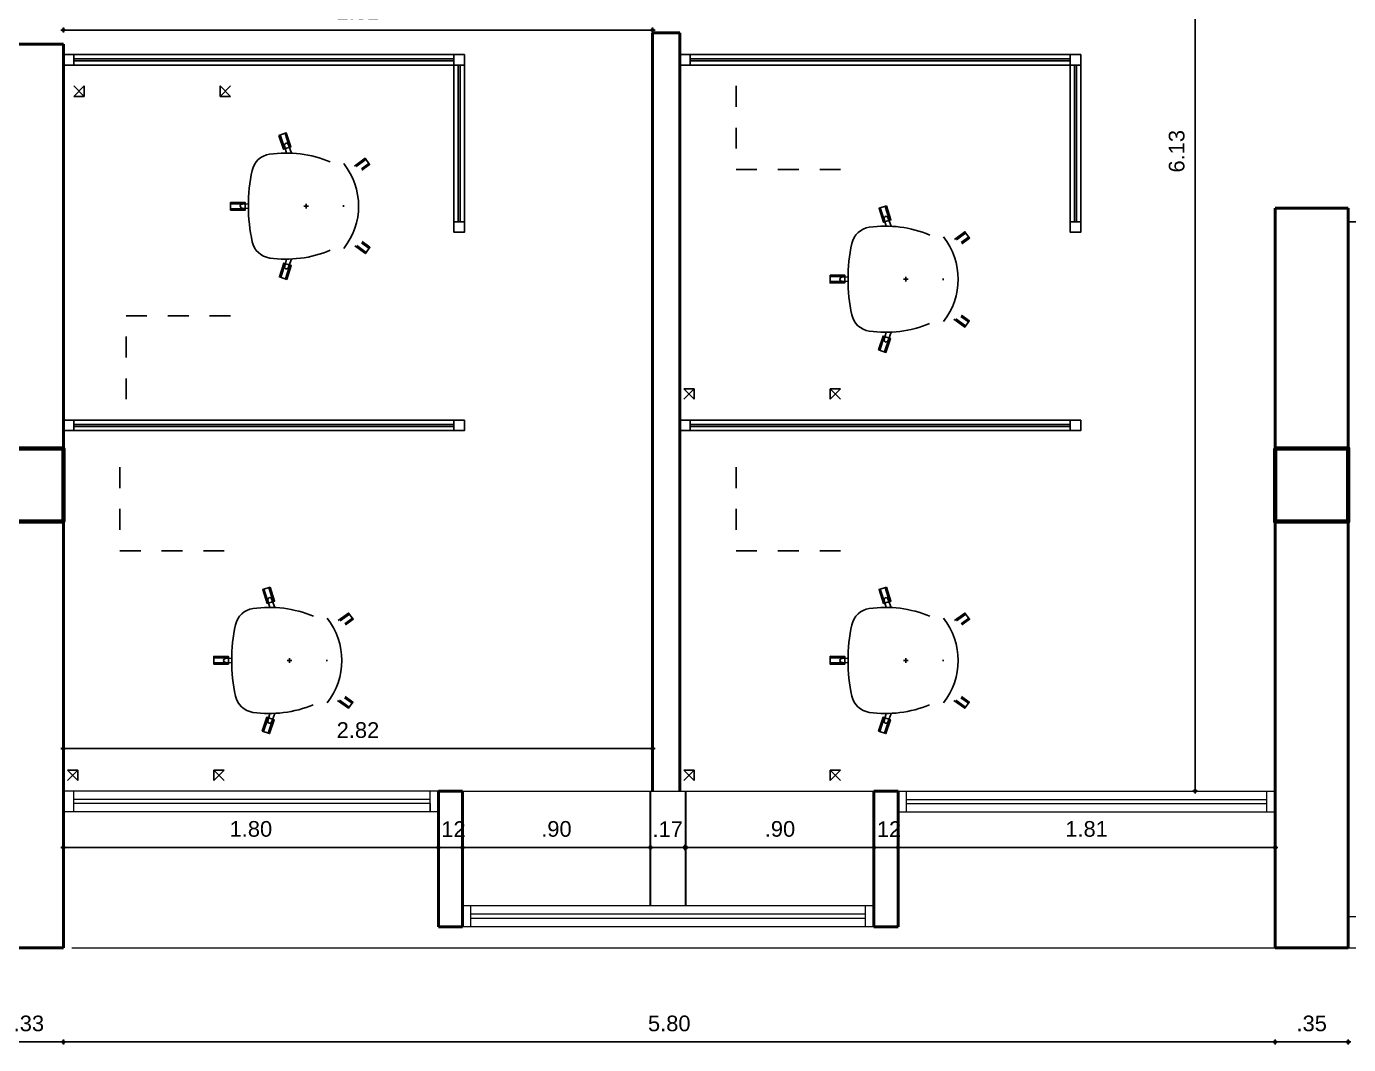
# Model space of a CAD drawing. Header units: millimetres. Extents: x -38 to 179, y -2 to 69.
# Drawn here: x 125.32 to 131.64, y -1.57 to 3.31 of the extents above; entities that cross this region are included whole.
import ezdxf

# ---------------------------------------------------------------- set-up
doc = ezdxf.new("R2010")
doc.units = ezdxf.units.MM
doc.linetypes.add('HIDDEN2', pattern=[0.1875, 0.125, -0.0625])
doc.layers.get('0').update_dxf_attribs({"color": 255})
for name, color, linetype in [('-CANALETA AEREA', 255, 'Continuous'), ('0.05', 6, 'Continuous'), ('A_MOBILIARIO', 6, 'Continuous'), ('X_COTAS50', 6, 'Continuous')]:
    doc.layers.add(name, color=color, linetype=linetype)
for name, color, linetype, lineweight in [('02 AZUL', 5, 'Continuous', 5), ('05 MAGENTA', 6, 'Continuous', 30), ('06 ROJO', 1, 'Continuous', 50), ('12 COLUMNAS', 4, 'Continuous', 70), ('14 ANTEPECHO', 3, 'Continuous', 15), ('15 DIVISIONES LIVS', 3, 'Continuous', 15)]:
    doc.layers.add(name, color=color, linetype=linetype, lineweight=lineweight)
doc.styles.add('UNAL PLANEACION', font='arial.ttf')
doc.dimstyles.new('COTAS 50', dxfattribs={"dimscale": 50, "dimtxt": 0.0015, "dimasz": 0.00025, "dimexe": 0, "dimexo": 0.00025, "dimgap": 0.001, "dimtad": 1, "dimzin": 4, "dimdsep": 46, "dimtxsty": 'UNAL PLANEACION', "dimblk": 'DIMBLK', "dimcen": 1, "dimse1": 1, "dimse2": 1, "dimclrd": 8, "dimclre": 8, "dimclrt": 256, "dimadec": 0, "dimazin": 1, "dimtfac": 1, "dimtix": 1, "dimtmove": 2, "dimatfit": 0, "dimldrblk": 'INDICE', "dimfxl": 1, "dimtolj": 1, "dimtzin": 0, "dimarcsym": 0})

# ---------------------------------------------------------------- blocks, each defined once
blk = doc.blocks.new('DIMBLK')
for q in [(-1, 0), (0, 1), (1, 0), (0, -1)]:
    blk.add_line((0, 0), q)
blk.add_circle((0, 0), 0.5)
blk = doc.blocks.new('*D485')
at = {"layer": 'Defpoints', "color": 0, "transparency": 16777216}
for p in [(128.3124, -0.1495), (125.4924, -0.3525), (128.3124, -0.3525)]:
    blk.add_point(p, dxfattribs=at)
at = {"layer": 'X_COTAS50', "color": 8, "lineweight": -2, "transparency": 16777216}
blk.add_line((125.5049, -0.1495), (128.2999, -0.1495), dxfattribs=at)
at = {"layer": 'X_COTAS50', "color": 8, "lineweight": -2, "transparency": 16777216, "xscale": 0.0125, "yscale": 0.0125, "zscale": 0.0125, "rotation": 180}
blk.add_blockref('DIMBLK', (125.4924, -0.1495), dxfattribs=at)
at = {"layer": 'X_COTAS50', "color": 8, "lineweight": -2, "transparency": 16777216, "xscale": 0.0125, "yscale": 0.0125, "zscale": 0.0125}
blk.add_blockref('DIMBLK', (128.3124, -0.1495), dxfattribs=at)
at = {"layer": 'X_COTAS50', "transparency": 16777216, "insert": (126.9024, -0.0612), "char_height": 0.075, "attachment_point": 5, "style": 'UNAL PLANEACION'}
blk.add_mtext('\\A1;2.82', dxfattribs=at)
blk = doc.blocks.new('INDICE')
blk.add_line((-0.17, 0), (-1.17, 0))
blk.add_lwpolyline([(-0.52, 0.87), (-0.38, 0.93), (0, 0), (-0.38, -0.93), (-0.52, -0.87), (-0.17, 0)], close=True)
blk = doc.blocks.new('*D486')
at = {"layer": 'Defpoints', "color": 0, "transparency": 16777216}
for p in [(130.9097, 5.7725), (131.3124, 5.7725), (131.2924, -0.3525)]:
    blk.add_point(p, dxfattribs=at)
at = {"layer": 'X_COTAS50', "color": 8, "lineweight": -2, "transparency": 16777216}
blk.add_line((130.9097, -0.34), (130.9097, 5.76), dxfattribs=at)
at = {"layer": 'X_COTAS50', "color": 8, "lineweight": -2, "transparency": 16777216, "xscale": 0.0125, "yscale": 0.0125, "zscale": 0.0125}
for p, rotation in [((130.9097, 5.7725), 90), ((130.9097, -0.3525), 270)]:
    blk.add_blockref('DIMBLK', p, dxfattribs=dict(at, rotation=rotation))
at = {"layer": 'X_COTAS50', "transparency": 16777216, "insert": (130.8214, 2.71), "char_height": 0.075, "attachment_point": 5, "rotation": 90, "style": 'UNAL PLANEACION'}
blk.add_mtext('\\A1;6.13', dxfattribs=at)
blk = doc.blocks.new('*D494')
at = {"layer": 'Defpoints', "color": 0, "transparency": 16777216}
for p in [(125.1624, -1.1025), (125.4924, -1.1025), (125.4924, -1.5537)]:
    blk.add_point(p, dxfattribs=at)
at = {"layer": 'X_COTAS50', "color": 8, "lineweight": -2, "transparency": 16777216}
blk.add_line((125.1749, -1.5537), (125.4799, -1.5537), dxfattribs=at)
at = {"layer": 'X_COTAS50', "color": 8, "lineweight": -2, "transparency": 16777216, "xscale": 0.0125, "yscale": 0.0125, "zscale": 0.0125, "rotation": 180}
blk.add_blockref('DIMBLK', (125.1624, -1.5537), dxfattribs=at)
at = {"layer": 'X_COTAS50', "color": 8, "lineweight": -2, "transparency": 16777216, "xscale": 0.0125, "yscale": 0.0125, "zscale": 0.0125}
blk.add_blockref('DIMBLK', (125.4924, -1.5537), dxfattribs=at)
at = {"layer": 'X_COTAS50', "transparency": 16777216, "insert": (125.3274, -1.4654), "char_height": 0.075, "attachment_point": 5, "style": 'UNAL PLANEACION'}
blk.add_mtext('\\A1;.33', dxfattribs=at)
blk = doc.blocks.new('*D495')
at = {"layer": 'Defpoints', "color": 0, "transparency": 16777216}
for p in [(125.4924, -0.4525), (131.2924, -1.1025), (131.2924, -1.5537)]:
    blk.add_point(p, dxfattribs=at)
at = {"layer": 'X_COTAS50', "color": 8, "lineweight": -2, "transparency": 16777216}
blk.add_line((125.5049, -1.5537), (131.2799, -1.5537), dxfattribs=at)
at = {"layer": 'X_COTAS50', "color": 8, "lineweight": -2, "transparency": 16777216, "xscale": 0.0125, "yscale": 0.0125, "zscale": 0.0125, "rotation": 180}
blk.add_blockref('DIMBLK', (125.4924, -1.5537), dxfattribs=at)
at = {"layer": 'X_COTAS50', "color": 8, "lineweight": -2, "transparency": 16777216, "xscale": 0.0125, "yscale": 0.0125, "zscale": 0.0125}
blk.add_blockref('DIMBLK', (131.2924, -1.5537), dxfattribs=at)
at = {"layer": 'X_COTAS50', "transparency": 16777216, "insert": (128.3924, -1.4654), "char_height": 0.075, "attachment_point": 5, "style": 'UNAL PLANEACION'}
blk.add_mtext('\\A1;5.80', dxfattribs=at)
blk = doc.blocks.new('*D498')
at = {"layer": 'Defpoints', "color": 0, "transparency": 16777216}
for p in [(127.2874, -0.6225), (125.4924, -1.0412), (127.2874, -1.0412)]:
    blk.add_point(p, dxfattribs=at)
at = {"layer": 'X_COTAS50', "color": 8, "lineweight": -2, "transparency": 16777216}
blk.add_line((125.5049, -0.6225), (127.2749, -0.6225), dxfattribs=at)
at = {"layer": 'X_COTAS50', "color": 8, "lineweight": -2, "transparency": 16777216, "xscale": 0.0125, "yscale": 0.0125, "zscale": 0.0125, "rotation": 180}
blk.add_blockref('DIMBLK', (125.4924, -0.6225), dxfattribs=at)
at = {"layer": 'X_COTAS50', "color": 8, "lineweight": -2, "transparency": 16777216, "xscale": 0.0125, "yscale": 0.0125, "zscale": 0.0125}
blk.add_blockref('DIMBLK', (127.2874, -0.6225), dxfattribs=at)
at = {"layer": 'X_COTAS50', "transparency": 16777216, "insert": (126.3899, -0.5343), "char_height": 0.075, "attachment_point": 5, "style": 'UNAL PLANEACION'}
blk.add_mtext('\\A1;1.80', dxfattribs=at)
blk = doc.blocks.new('*D499')
at = {"layer": 'Defpoints', "color": 0, "transparency": 16777216}
for p in [(127.4024, -0.6225), (127.2874, -1.0412), (127.4024, -1.067)]:
    blk.add_point(p, dxfattribs=at)
at = {"layer": 'X_COTAS50', "color": 8, "lineweight": -2, "transparency": 16777216}
for p, q in [((127.2749, -0.6225), (127.2624, -0.6225)), ((127.2874, -0.6225), (127.4024, -0.6225)), ((127.4149, -0.6225), (127.4274, -0.6225))]:
    blk.add_line(p, q, dxfattribs=at)
at = {"layer": 'X_COTAS50', "color": 8, "lineweight": -2, "transparency": 16777216, "xscale": 0.0125, "yscale": 0.0125, "zscale": 0.0125}
blk.add_blockref('DIMBLK', (127.2874, -0.6225), dxfattribs=at)
at = {"layer": 'X_COTAS50', "color": 8, "lineweight": -2, "transparency": 16777216, "xscale": 0.0125, "yscale": 0.0125, "zscale": 0.0125, "rotation": 180}
blk.add_blockref('DIMBLK', (127.4024, -0.6225), dxfattribs=at)
at = {"layer": 'X_COTAS50', "transparency": 16777216, "insert": (127.3449, -0.5349), "char_height": 0.075, "attachment_point": 5, "style": 'UNAL PLANEACION'}
blk.add_mtext('\\A1;.12', dxfattribs=at)
blk = doc.blocks.new('*D500')
at = {"layer": 'Defpoints', "color": 0, "transparency": 16777216}
for p in [(128.3024, -0.6225), (127.4024, -1.067), (128.3024, -1.3091)]:
    blk.add_point(p, dxfattribs=at)
at = {"layer": 'X_COTAS50', "color": 8, "lineweight": -2, "transparency": 16777216}
blk.add_line((127.4149, -0.6225), (128.2899, -0.6225), dxfattribs=at)
at = {"layer": 'X_COTAS50', "color": 8, "lineweight": -2, "transparency": 16777216, "xscale": 0.0125, "yscale": 0.0125, "zscale": 0.0125, "rotation": 180}
blk.add_blockref('DIMBLK', (127.4024, -0.6225), dxfattribs=at)
at = {"layer": 'X_COTAS50', "color": 8, "lineweight": -2, "transparency": 16777216, "xscale": 0.0125, "yscale": 0.0125, "zscale": 0.0125}
blk.add_blockref('DIMBLK', (128.3024, -0.6225), dxfattribs=at)
at = {"layer": 'X_COTAS50', "transparency": 16777216, "insert": (127.8524, -0.5343), "char_height": 0.075, "attachment_point": 5, "style": 'UNAL PLANEACION'}
blk.add_mtext('\\A1;.90', dxfattribs=at)
blk = doc.blocks.new('*D501')
at = {"layer": 'Defpoints', "color": 0, "transparency": 16777216}
for p in [(128.4674, -0.6225), (128.3024, -1.3091), (128.4674, -1.3812)]:
    blk.add_point(p, dxfattribs=at)
at = {"layer": 'X_COTAS50', "color": 8, "lineweight": -2, "transparency": 16777216}
for p, q in [((128.2899, -0.6225), (128.2774, -0.6225)), ((128.3024, -0.6225), (128.4674, -0.6225)), ((128.4799, -0.6225), (128.4924, -0.6225))]:
    blk.add_line(p, q, dxfattribs=at)
at = {"layer": 'X_COTAS50', "color": 8, "lineweight": -2, "transparency": 16777216, "xscale": 0.0125, "yscale": 0.0125, "zscale": 0.0125}
blk.add_blockref('DIMBLK', (128.3024, -0.6225), dxfattribs=at)
at = {"layer": 'X_COTAS50', "color": 8, "lineweight": -2, "transparency": 16777216, "xscale": 0.0125, "yscale": 0.0125, "zscale": 0.0125, "rotation": 180}
blk.add_blockref('DIMBLK', (128.4674, -0.6225), dxfattribs=at)
at = {"layer": 'X_COTAS50', "transparency": 16777216, "insert": (128.3849, -0.5349), "char_height": 0.075, "attachment_point": 5, "style": 'UNAL PLANEACION'}
blk.add_mtext('\\A1;.17', dxfattribs=at)
blk = doc.blocks.new('*D502')
at = {"layer": 'Defpoints', "color": 0, "transparency": 16777216}
for p in [(129.3724, -0.6225), (128.4724, -1.3091), (129.3724, -1.2765)]:
    blk.add_point(p, dxfattribs=at)
at = {"layer": 'X_COTAS50', "color": 8, "lineweight": -2, "transparency": 16777216}
blk.add_line((128.4849, -0.6225), (129.3599, -0.6225), dxfattribs=at)
at = {"layer": 'X_COTAS50', "color": 8, "lineweight": -2, "transparency": 16777216, "xscale": 0.0125, "yscale": 0.0125, "zscale": 0.0125, "rotation": 180}
blk.add_blockref('DIMBLK', (128.4724, -0.6225), dxfattribs=at)
at = {"layer": 'X_COTAS50', "color": 8, "lineweight": -2, "transparency": 16777216, "xscale": 0.0125, "yscale": 0.0125, "zscale": 0.0125}
blk.add_blockref('DIMBLK', (129.3724, -0.6225), dxfattribs=at)
at = {"layer": 'X_COTAS50', "transparency": 16777216, "insert": (128.9224, -0.5343), "char_height": 0.075, "attachment_point": 5, "style": 'UNAL PLANEACION'}
blk.add_mtext('\\A1;.90', dxfattribs=at)
blk = doc.blocks.new('*D503')
at = {"layer": 'Defpoints', "color": 0, "transparency": 16777216}
for p in [(129.4874, -0.6225), (129.3724, -1.2765), (129.4874, -1.2804)]:
    blk.add_point(p, dxfattribs=at)
at = {"layer": 'X_COTAS50', "color": 8, "lineweight": -2, "transparency": 16777216}
for p, q in [((129.3599, -0.6225), (129.3474, -0.6225)), ((129.3724, -0.6225), (129.4874, -0.6225)), ((129.4999, -0.6225), (129.5124, -0.6225))]:
    blk.add_line(p, q, dxfattribs=at)
at = {"layer": 'X_COTAS50', "color": 8, "lineweight": -2, "transparency": 16777216, "xscale": 0.0125, "yscale": 0.0125, "zscale": 0.0125}
blk.add_blockref('DIMBLK', (129.3724, -0.6225), dxfattribs=at)
at = {"layer": 'X_COTAS50', "color": 8, "lineweight": -2, "transparency": 16777216, "xscale": 0.0125, "yscale": 0.0125, "zscale": 0.0125, "rotation": 180}
blk.add_blockref('DIMBLK', (129.4874, -0.6225), dxfattribs=at)
at = {"layer": 'X_COTAS50', "transparency": 16777216, "insert": (129.4299, -0.5349), "char_height": 0.075, "attachment_point": 5, "style": 'UNAL PLANEACION'}
blk.add_mtext('\\A1;.12', dxfattribs=at)
blk = doc.blocks.new('*D504')
at = {"layer": 'Defpoints', "color": 0, "transparency": 16777216}
for p in [(131.2924, -0.6225), (129.4874, -0.8739), (131.2924, -1.1025)]:
    blk.add_point(p, dxfattribs=at)
at = {"layer": 'X_COTAS50', "color": 8, "lineweight": -2, "transparency": 16777216}
blk.add_line((129.4999, -0.6225), (131.2799, -0.6225), dxfattribs=at)
at = {"layer": 'X_COTAS50', "color": 8, "lineweight": -2, "transparency": 16777216, "xscale": 0.0125, "yscale": 0.0125, "zscale": 0.0125, "rotation": 180}
blk.add_blockref('DIMBLK', (129.4874, -0.6225), dxfattribs=at)
at = {"layer": 'X_COTAS50', "color": 8, "lineweight": -2, "transparency": 16777216, "xscale": 0.0125, "yscale": 0.0125, "zscale": 0.0125}
blk.add_blockref('DIMBLK', (131.2924, -0.6225), dxfattribs=at)
at = {"layer": 'X_COTAS50', "transparency": 16777216, "insert": (130.3899, -0.5343), "char_height": 0.075, "attachment_point": 5, "style": 'UNAL PLANEACION'}
blk.add_mtext('\\A1;1.81', dxfattribs=at)
blk = doc.blocks.new('*D515')
at = {"layer": 'Defpoints', "color": 0, "transparency": 16777216}
for p in [(131.2924, -1.1025), (131.6424, -1.1025), (131.6424, -1.5537)]:
    blk.add_point(p, dxfattribs=at)
at = {"layer": 'X_COTAS50', "color": 8, "lineweight": -2, "transparency": 16777216}
blk.add_line((131.3049, -1.5537), (131.6299, -1.5537), dxfattribs=at)
at = {"layer": 'X_COTAS50', "color": 8, "lineweight": -2, "transparency": 16777216, "xscale": 0.0125, "yscale": 0.0125, "zscale": 0.0125, "rotation": 180}
blk.add_blockref('DIMBLK', (131.2924, -1.5537), dxfattribs=at)
at = {"layer": 'X_COTAS50', "color": 8, "lineweight": -2, "transparency": 16777216, "xscale": 0.0125, "yscale": 0.0125, "zscale": 0.0125}
blk.add_blockref('DIMBLK', (131.6424, -1.5537), dxfattribs=at)
at = {"layer": 'X_COTAS50', "transparency": 16777216, "insert": (131.4674, -1.4654), "char_height": 0.075, "attachment_point": 5, "style": 'UNAL PLANEACION'}
blk.add_mtext('\\A1;.35', dxfattribs=at)
blk = doc.blocks.new('*D517')
at = {"layer": 'Defpoints', "color": 0, "transparency": 16777216}
for p in [(128.3124, 3.2904), (125.4924, 3.0225), (128.3124, 3.0225)]:
    blk.add_point(p, dxfattribs=at)
at = {"layer": 'X_COTAS50', "color": 8, "lineweight": -2, "transparency": 16777216}
blk.add_line((125.5049, 3.2904), (128.2999, 3.2904), dxfattribs=at)
at = {"layer": 'X_COTAS50', "color": 8, "lineweight": -2, "transparency": 16777216, "xscale": 0.0125, "yscale": 0.0125, "zscale": 0.0125, "rotation": 180}
blk.add_blockref('DIMBLK', (125.4924, 3.2904), dxfattribs=at)
at = {"layer": 'X_COTAS50', "color": 8, "lineweight": -2, "transparency": 16777216, "xscale": 0.0125, "yscale": 0.0125, "zscale": 0.0125}
blk.add_blockref('DIMBLK', (128.3124, 3.2904), dxfattribs=at)
at = {"layer": 'X_COTAS50', "transparency": 16777216, "insert": (126.9024, 3.3787), "char_height": 0.075, "attachment_point": 5, "style": 'UNAL PLANEACION'}
blk.add_mtext('\\A1;2.82', dxfattribs=at)
blk = doc.blocks.new('MB-ET-150x75')
at = {"layer": 'A_MOBILIARIO', "color": 9, "linetype": 'HIDDEN2', "ltscale": 0.1, "true_color": 0xc7c8ca}
for points in [[(1.45, 0.75), (1.45, 0.7)], [(1.5, 0.75), (1.45, 0.7)], [(1.45, 0.75), (1.5, 0.7)], [(1.5, 0.7), (1.45, 0.7)], [(1.45, 0.05), (1.45, 0)], [(1.5, 0.05), (1.45, 0.05)], [(1.5, 0), (1.45, 0.05)], [(1.45, 0), (1.5, 0.05)]]:
    blk.add_lwpolyline(points, dxfattribs=at)
at = {"layer": 'A_MOBILIARIO', "color": 252, "linetype": 'HIDDEN2', "ltscale": 0.25}
blk.add_lwpolyline([(0, 0.5), (0.4, 0.5), (0.4, 0)], dxfattribs=at)
blk = doc.blocks.new('MB-SO-PM')
at = {"layer": 'A_MOBILIARIO', "color": 252, "ltscale": 0.1}
for points in [[(-0.1721, 0.2665), (-0.199, 0.3035), (-0.229, 0.2816), (-0.1916, 0.2302)], [(-0.2238, 0.2854), (-0.1902, 0.2392)], [(-0.2042, 0.2997), (-0.1782, 0.2639)], [(0.1905, 0.2326), (0.2271, 0.283), (0.1971, 0.3049), (0.1699, 0.2674)], [(0.2023, 0.3011), (0.176, 0.2649)], [(0.2219, 0.2868), (0.1892, 0.2417)], [(-0.3481, -0.1016), (-0.2815, -0.0799)], [(-0.3406, -0.1247), (-0.274, -0.103)], [(0.3414, -0.1224), (0.2748, -0.1008)], [(0.3488, -0.0994), (0.2822, -0.0778)], [(-0.0109, -0.3625), (-0.011, -0.2925)], [(0.0133, -0.3625), (0.0133, -0.2925)]]:
    blk.add_lwpolyline(points, dxfattribs=at)
at = {"layer": 'A_MOBILIARIO'}
for points in [[(-0.0041, 0.1789, -0.001549), (0.0035, 0.1789, -0.001549)], [(0.2116, 0.1144, -0.134915), (0.2486, -0.1748, -0.313815), (0.1708, -0.2585, -0.106624), (-0.1704, -0.2589, -0.313815), (-0.2484, -0.1754, -0.134915), (-0.2121, 0.1139)]]:
    blk.add_lwpolyline(points, format="xyb", dxfattribs=at)
for points in [[(0.0115, 0), (-0.0115, 0)], [(0, 0.0115), (0, -0.0115)]]:
    blk.add_lwpolyline(points, dxfattribs=at)
at = {"layer": 'A_MOBILIARIO', "color": 252, "ltscale": 0.1}
for points in [[(-0.3386, -0.1308), (-0.272, -0.1091), (-0.2835, -0.0738), (-0.3501, -0.0955)], [(0.3508, -0.0932), (0.2842, -0.0716), (0.2728, -0.1069), (0.3394, -0.1285)], [(0.0198, -0.3625), (0.0197, -0.2925), (-0.0174, -0.2925), (-0.0174, -0.3625)]]:
    blk.add_lwpolyline(points, close=True, dxfattribs=at)
for points in [[(-0.254, -0.0943), (-0.289, -0.1039, -1.057066), (-0.293, -0.0853), (-0.2534, -0.0704)], [(0.2534, -0.0702), (0.2949, -0.0858, -1.057066), (0.2872, -0.1032), (0.254, -0.0941)], [(0.0109, -0.2768), (0.0096, -0.3069, -1.057066), (-0.0095, -0.305), (-0.0107, -0.2768)]]:
    blk.add_lwpolyline(points, format="xyb", dxfattribs=at)
blk.add_arc((0, -0.0762), 0.3267, 51.68308, 128.4484, dxfattribs=at)
blk = doc.blocks.new('*U387')
at = {"layer": '0.05', "color": 150}
blk.add_lwpolyline([(0, 0.05), (0, 0), (0.85, 0), (0.85, 0.05)], close=True, dxfattribs=at)
at = {"layer": '0.05'}
for points in [[(0, 0), (0.05, 0), (0.05, 0.05), (0, 0.05)], [(0.8, 0), (0.85, 0), (0.85, 0.05), (0.8, 0.05)]]:
    blk.add_lwpolyline(points, close=True, dxfattribs=at)
at = {"layer": '0.05', "color": 6}
blk.add_lwpolyline([(0.8, 0.02), (0.05, 0.02), (0.05, 0.03), (0.8, 0.03), (0.8, 0.02)], dxfattribs=at)
blk = doc.blocks.new('*U380')
at = {"layer": '0.05', "color": 150}
blk.add_lwpolyline([(0, 0.05), (0, 0), (1.9195, 0), (1.9195, 0.05)], close=True, dxfattribs=at)
at = {"layer": '0.05'}
for points in [[(0, 0), (0.05, 0), (0.05, 0.05), (0, 0.05)], [(1.8695, 0), (1.9195, 0), (1.9195, 0.05), (1.8695, 0.05)]]:
    blk.add_lwpolyline(points, close=True, dxfattribs=at)
at = {"layer": '0.05', "color": 6}
blk.add_lwpolyline([(1.8695, 0.02), (0.05, 0.02), (0.05, 0.03), (1.8695, 0.03), (1.8695, 0.02)], dxfattribs=at)
blk = doc.blocks.new('*U381')
at = {"layer": '0.05', "color": 150}
blk.add_lwpolyline([(0, 0.05), (0, 0), (0.85, 0), (0.85, 0.05)], close=True, dxfattribs=at)
at = {"layer": '0.05'}
for points in [[(0, 0), (0.05, 0), (0.05, 0.05), (0, 0.05)], [(0.8, 0), (0.85, 0), (0.85, 0.05), (0.8, 0.05)]]:
    blk.add_lwpolyline(points, close=True, dxfattribs=at)
at = {"layer": '0.05', "color": 6}
blk.add_lwpolyline([(0.8, 0.02), (0.05, 0.02), (0.05, 0.03), (0.8, 0.03), (0.8, 0.02)], dxfattribs=at)
blk = doc.blocks.new('*U382')
at = {"layer": '0.05', "color": 150}
blk.add_lwpolyline([(0, 0.05), (0, 0), (1.9195, 0), (1.9195, 0.05)], close=True, dxfattribs=at)
at = {"layer": '0.05'}
for points in [[(0, 0), (0.05, 0), (0.05, 0.05), (0, 0.05)], [(1.8695, 0), (1.9195, 0), (1.9195, 0.05), (1.8695, 0.05)]]:
    blk.add_lwpolyline(points, close=True, dxfattribs=at)
at = {"layer": '0.05', "color": 6}
blk.add_lwpolyline([(1.8695, 0.02), (0.05, 0.02), (0.05, 0.03), (1.8695, 0.03), (1.8695, 0.02)], dxfattribs=at)
blk = doc.blocks.new('*D526')
at = {"layer": '-CANALETA AEREA', "color": 8, "lineweight": -2, "transparency": 16777216}
blk.add_line((125.5049, 3.4105), (127.3994, 3.4105), dxfattribs=at)
at = {"layer": 'Defpoints', "color": 0, "transparency": 16777216}
for p in [(127.4119, 3.4105), (125.4924, 3.1725), (127.4119, 3.1725)]:
    blk.add_point(p, dxfattribs=at)
at = {"layer": '-CANALETA AEREA', "color": 8, "lineweight": -2, "transparency": 16777216, "xscale": 0.0125, "yscale": 0.0125, "zscale": 0.0125, "rotation": 180}
blk.add_blockref('DIMBLK', (125.4924, 3.4105), dxfattribs=at)
at = {"layer": '-CANALETA AEREA', "color": 8, "lineweight": -2, "transparency": 16777216, "xscale": 0.0125, "yscale": 0.0125, "zscale": 0.0125}
blk.add_blockref('DIMBLK', (127.4119, 3.4105), dxfattribs=at)
at = {"layer": '-CANALETA AEREA', "transparency": 16777216, "insert": (126.4522, 3.4988), "char_height": 0.075, "attachment_point": 5, "style": 'UNAL PLANEACION'}
blk.add_mtext('\\A1;1.92', dxfattribs=at)
blk = doc.blocks.new('*D527')
at = {"layer": '-CANALETA AEREA', "color": 8, "lineweight": -2, "transparency": 16777216}
blk.add_line((130.3494, 3.4105), (128.4549, 3.4105), dxfattribs=at)
at = {"layer": 'Defpoints', "color": 0, "transparency": 16777216}
for p in [(128.4424, 3.4105), (128.4424, 3.1725), (130.3619, 3.1725)]:
    blk.add_point(p, dxfattribs=at)
at = {"layer": '-CANALETA AEREA', "color": 8, "lineweight": -2, "transparency": 16777216, "xscale": 0.0125, "yscale": 0.0125, "zscale": 0.0125, "rotation": 180}
blk.add_blockref('DIMBLK', (128.4424, 3.4105), dxfattribs=at)
at = {"layer": '-CANALETA AEREA', "color": 8, "lineweight": -2, "transparency": 16777216, "xscale": 0.0125, "yscale": 0.0125, "zscale": 0.0125}
blk.add_blockref('DIMBLK', (130.3619, 3.4105), dxfattribs=at)
at = {"layer": '-CANALETA AEREA', "transparency": 16777216, "insert": (129.4022, 3.4988), "char_height": 0.075, "attachment_point": 5, "style": 'UNAL PLANEACION'}
blk.add_mtext('\\A1;1.92', dxfattribs=at)
blk = doc.blocks.new('*U384')
at = {"layer": '0.05', "color": 150}
blk.add_lwpolyline([(0, 0.05), (0, 0), (1.9195, 0), (1.9195, 0.05)], close=True, dxfattribs=at)
at = {"layer": '0.05'}
for points in [[(0, 0), (0.05, 0), (0.05, 0.05), (0, 0.05)], [(1.8695, 0), (1.9195, 0), (1.9195, 0.05), (1.8695, 0.05)]]:
    blk.add_lwpolyline(points, close=True, dxfattribs=at)
at = {"layer": '0.05', "color": 6}
blk.add_lwpolyline([(1.8695, 0.02), (0.05, 0.02), (0.05, 0.03), (1.8695, 0.03), (1.8695, 0.02)], dxfattribs=at)
blk = doc.blocks.new('*U391')
at = {"layer": '0.05', "color": 150}
blk.add_lwpolyline([(0, 0.05), (0, 0), (1.9195, 0), (1.9195, 0.05)], close=True, dxfattribs=at)
at = {"layer": '0.05'}
for points in [[(0, 0), (0.05, 0), (0.05, 0.05), (0, 0.05)], [(1.8695, 0), (1.9195, 0), (1.9195, 0.05), (1.8695, 0.05)]]:
    blk.add_lwpolyline(points, close=True, dxfattribs=at)
at = {"layer": '0.05', "color": 6}
blk.add_lwpolyline([(1.8695, 0.02), (0.05, 0.02), (0.05, 0.03), (1.8695, 0.03), (1.8695, 0.02)], dxfattribs=at)

msp = doc.modelspace()

# ---------------------------------------------------------------- linework, layer by layer
at = {"layer": '02 AZUL'}
for p, q in [((125.5421, -0.4525), (125.5421, -0.3525)), ((125.5421, -0.4525), (125.5421, -0.3525)), ((125.5421, -0.4525), (125.5421, -0.3525)), ((129.5274, -0.4525), (129.5274, -0.3525)), ((129.5274, -0.4525), (129.5274, -0.3525)), ((129.5274, -0.4525), (129.5274, -0.3525)), ((131.2534, -0.4525), (131.2534, -0.3525)), ((131.2534, -0.4525), (131.2534, -0.3525)), ((127.2474, -0.3925), (125.5421, -0.3925)), ((127.2474, -0.3925), (125.5421, -0.3925)), ((127.2474, -0.3925), (125.5421, -0.3925)), ((127.2474, -0.4125), (125.5421, -0.4125)), ((127.2474, -0.4125), (125.5421, -0.4125)), ((127.2474, -0.4125), (125.5421, -0.4125)), ((129.5274, -0.3925), (131.2534, -0.3925)), ((129.5274, -0.3925), (131.2534, -0.3925)), ((129.5274, -0.3925), (131.2534, -0.3925)), ((129.5274, -0.4125), (131.2534, -0.4125)), ((129.5274, -0.4125), (131.2534, -0.4125)), ((129.5274, -0.4125), (131.2534, -0.4125)), ((127.4424, -1.0025), (127.4424, -0.9025)), ((127.4424, -1.0025), (127.4424, -0.9025)), ((127.4424, -1.0025), (127.4424, -0.9025)), ((129.3324, -0.9425), (127.4424, -0.9425)), ((129.3324, -0.9425), (127.4424, -0.9425)), ((129.3324, -0.9425), (127.4424, -0.9425)), ((129.3324, -1.0025), (129.3324, -0.9025)), ((129.3324, -1.0025), (129.3324, -0.9025)), ((129.3324, -1.0025), (129.3324, -0.9025)), ((129.3324, -0.9625), (127.4424, -0.9625)), ((129.3324, -0.9625), (127.4424, -0.9625)), ((129.3324, -0.9625), (127.4424, -0.9625))]:
    msp.add_line(p, q, dxfattribs=at)
at = {"layer": '02 AZUL', "ltscale": 0.1}
msp.add_lwpolyline([(127.2474, -0.4125), (127.2474, -0.4525), (127.2474, -0.3525)], dxfattribs=at)
msp.add_lwpolyline([(127.2474, -0.4125), (127.2474, -0.4525), (127.2474, -0.3525)], dxfattribs=at)
msp.add_lwpolyline([(127.2474, -0.4125), (127.2474, -0.4525), (127.2474, -0.3525)], dxfattribs=at)
at = {"layer": '05 MAGENTA'}
for p, q in [((128.3024, -0.9025), (128.3024, -0.3525)), ((128.3024, -0.9025), (128.3024, -0.3525)), ((128.3024, -0.9025), (128.3024, -0.3525)), ((128.4724, -0.9025), (128.4724, -0.3525)), ((128.4724, -0.9025), (128.4724, -0.3525)), ((128.4724, -0.9025), (128.4724, -0.3525))]:
    msp.add_line(p, q, dxfattribs=at)
at = {"layer": '06 ROJO'}
for p, q in [((128.3124, 3.2775), (128.3124, -0.3525)), ((128.3124, 3.2775), (128.4424, 3.2775)), ((128.4424, 3.2775), (128.4424, -0.3525)), ((125.1624, 3.2225), (125.4924, 3.2225)), ((125.4924, 1.2875), (125.4924, 3.2225)), ((131.2924, 1.2875), (131.2924, 2.4375)), ((131.6424, 0.9525), (131.6424, 2.4375)), ((131.6424, 0.9525), (131.6424, 2.4375)), ((131.6424, 0.9525), (131.6424, 2.4375)), ((125.4924, -1.1025), (125.4924, 0.9375)), ((125.4924, -1.1025), (125.4924, 0.9375)), ((125.4924, -1.1025), (125.4924, 0.9375)), ((131.2924, -1.1025), (131.2924, 0.9375)), ((131.2924, -1.1025), (131.2924, 0.9375)), ((131.2924, -1.1025), (131.2924, 0.9375)), ((131.6424, -1.1025), (131.6424, 0.9375)), ((131.6424, -1.1025), (131.6424, 0.9375)), ((131.6424, -1.1025), (131.6424, 0.9375)), ((127.2874, -1.0025), (127.2874, -0.3525)), ((127.2874, -0.3525), (127.4024, -0.3525)), ((127.2874, -1.0025), (127.2874, -0.3525)), ((127.2874, -1.0025), (127.2874, -0.3525)), ((127.4024, -1.0025), (127.4024, -0.3525)), ((127.4024, -1.0025), (127.4024, -0.3525)), ((127.4024, -1.0025), (127.4024, -0.3525)), ((129.3724, -0.3525), (129.4874, -0.3525)), ((129.3724, -1.0025), (129.3724, -0.3525)), ((129.3724, -1.0025), (129.3724, -0.3525)), ((129.3724, -1.0025), (129.3724, -0.3525)), ((129.4874, -1.0025), (129.4874, -0.3525)), ((129.4874, -1.0025), (129.4874, -0.3525)), ((129.4874, -1.0025), (129.4874, -0.3525)), ((127.2874, -1.0025), (127.4024, -1.0025)), ((127.2874, -1.0025), (127.4024, -1.0025)), ((127.2874, -1.0025), (127.4024, -1.0025)), ((129.3724, -1.0025), (129.4874, -1.0025)), ((129.3724, -1.0025), (129.4874, -1.0025)), ((129.3724, -1.0025), (129.4874, -1.0025)), ((125.1624, -1.1025), (125.4924, -1.1025)), ((125.1624, -1.1025), (125.4924, -1.1025)), ((125.1624, -1.1025), (125.4924, -1.1025)), ((131.2924, -1.1025), (131.6424, -1.1025)), ((131.2924, -1.1025), (131.6424, -1.1025)), ((131.2924, -1.1025), (131.6424, -1.1025))]:
    msp.add_line(p, q, dxfattribs=at)
msp.add_lwpolyline([(131.6424, 2.4375), (131.2924, 2.4375)], dxfattribs=at)
at = {"layer": '12 COLUMNAS'}
for points in [[(125.1624, 1.2875), (125.1624, 0.9375), (125.4924, 0.9375), (125.4924, 1.2875)], [(131.2924, 1.2875), (131.2924, 0.9375), (131.6424, 0.9375), (131.6424, 1.2875)], [(131.2924, 1.2875), (131.2924, 0.9375), (131.6424, 0.9375), (131.6424, 1.2875)], [(131.2924, 1.2875), (131.2924, 0.9375), (131.6424, 0.9375), (131.6424, 1.2875)]]:
    msp.add_lwpolyline(points, close=True, dxfattribs=at)
at = {"layer": '14 ANTEPECHO'}
for p, q in [((127.2874, -0.3525), (125.4924, -0.3525)), ((129.4874, -0.3525), (131.2924, -0.3525)), ((127.2874, -0.4525), (125.4924, -0.4525)), ((127.2874, -0.4525), (125.4924, -0.4525)), ((127.2874, -0.4525), (125.4924, -0.4525)), ((129.4874, -0.4525), (131.2924, -0.4525)), ((129.4874, -0.4525), (131.2924, -0.4525)), ((129.4874, -0.4525), (131.2924, -0.4525)), ((129.3724, -0.9025), (127.4024, -0.9025)), ((129.3724, -0.9025), (127.4024, -0.9025)), ((129.3724, -0.9025), (127.4024, -0.9025)), ((129.3724, -1.0025), (127.4024, -1.0025)), ((129.3724, -1.0025), (127.4024, -1.0025)), ((129.3724, -1.0025), (127.4024, -1.0025)), ((131.6424, -0.9525), (137.4424, -0.9525)), ((131.6424, -0.9525), (137.4424, -0.9525)), ((131.6424, -0.9525), (137.4424, -0.9525)), ((125.5324, -1.1025), (131.2924, -1.1025)), ((125.5324, -1.1025), (131.2924, -1.1025)), ((125.5324, -1.1025), (131.2924, -1.1025)), ((131.6424, -1.1025), (137.4424, -1.1025)), ((131.6424, -1.1025), (137.4424, -1.1025)), ((131.6424, -1.1025), (137.4424, -1.1025))]:
    msp.add_line(p, q, dxfattribs=at)
at = {"layer": '15 DIVISIONES LIVS'}
msp.add_line((127.3874, -0.3525), (129.3874, -0.3525), dxfattribs=at)
at = {"layer": 'X_COTAS50'}
msp.add_lwpolyline([(132.5429, 2.3725), (131.6424, 2.3725)], dxfattribs=at)

# ---------------------------------------------------------------- block references
at = {"layer": '0.05'}
for name, p in [('*U382', (125.4924, 3.1225)), ('*U380', (128.4424, 3.1225)), ('*U384', (125.4924, 1.3725)), ('*U391', (128.4424, 1.3725))]:
    msp.add_blockref(name, p, dxfattribs=at)
at = {"layer": '0.05', "rotation": 90.00000000000001}
for name, p in [('*U381', (127.4119, 2.3225)), ('*U387', (130.3619, 2.3225))]:
    msp.add_blockref(name, p, dxfattribs=at)
at = {"layer": 'A_MOBILIARIO'}
for name, p, rotation in [('MB-ET-150x75', (126.2924, 1.5225), 90.00000000000001), ('MB-SO-PM', (126.6549, 2.4475), 270)]:
    msp.add_blockref(name, p, dxfattribs=dict(at, rotation=rotation))
at = {"layer": 'A_MOBILIARIO', "xscale": -1}
for name, p, rotation in [('MB-ET-150x75', (129.2124, 3.0225), 90), ('MB-SO-PM', (129.5249, 2.0975), 270), ('MB-ET-150x75', (126.2624, 1.1975), 90), ('MB-ET-150x75', (129.2124, 1.1975), 90), ('MB-SO-PM', (126.5749, 0.2725), 270), ('MB-SO-PM', (129.5249, 0.2725), 270)]:
    msp.add_blockref(name, p, dxfattribs=dict(at, rotation=rotation))

# ---------------------------------------------------------------- dimensions: what is measured, and where the dimension line sits
at = {"layer": '-CANALETA AEREA'}
for p1, p2, distance, picture, middle in [((125.4924, 3.1725), (127.4119, 3.1725), 0.238, '*D526', (126.4522, 3.4988)), ((130.3619, 3.1725), (128.4424, 3.1725), -0.238, '*D527', (129.4022, 3.4988))]:
    dim = msp.add_aligned_dim(p1=p1, p2=p2, distance=distance, dimstyle='COTAS 50', dxfattribs=at)
    dim.commit()
    dim.dimension.update_dxf_attribs({"geometry": picture, "text_midpoint": middle})
at = {"layer": 'X_COTAS50'}
dim = msp.add_linear_dim(base=(130.9097240263, 5.7724571796), p1=(131.2924049392, -0.3525428204), p2=(131.3124049392, 5.7724571796), angle=90, dimstyle='COTAS 50', dxfattribs=at)
dim.commit()
dim.dimension.update_dxf_attribs({"geometry": '*D486', "text_midpoint": (130.8214054724, 2.7099571796)})
for base, p1, p2, picture, middle in [((128.3124, 3.2904), (125.4924, 3.0225), (128.3124, 3.0225), '*D517', (126.9024, 3.3787)), ((128.3124, -0.1495), (125.4924, -0.3525), (128.3124, -0.3525), '*D485', (126.9024, -0.0612)), ((131.2924, -1.5537), (125.4924, -0.4525), (131.2924, -1.1025), '*D495', (128.3924, -1.4654)), ((127.2874049392, -0.6225491901), (125.4924049392, -1.0412022488), (127.2874049392, -1.0412022488), '*D498', (126.3899049392, -0.534256216)), ((127.4024049392, -0.6225491901), (127.2874049392, -1.0412022488), (127.4024049392, -1.0669798854), '*D499', (127.3449049392, -0.5348957112)), ((128.3024, -0.6225), (127.4024, -1.067), (128.3024, -1.3091), '*D500', (127.8524, -0.5343)), ((128.4674049392, -0.6225491901), (128.3024049392, -1.3090612894), (128.4674049392, -1.3812022488), '*D501', (128.3849049392, -0.5348957112)), ((129.3724, -0.6225), (128.4724, -1.3091), (129.3724, -1.2765), '*D502', (128.9224, -0.5343)), ((129.4874049392, -0.6225491901), (129.3724049392, -1.2765024484), (129.4874049392, -1.2804168898), '*D503', (129.4299049392, -0.5348957112)), ((131.2924049392, -0.6225491901), (129.4874049392, -0.8738984209), (131.2924049392, -1.1025428204), '*D504', (130.3899049392, -0.534256216)), ((125.4924, -1.5537), (125.1624, -1.1025), (125.4924, -1.1025), '*D494', (125.3274, -1.4654)), ((131.6424, -1.5537), (131.2924, -1.1025), (131.6424, -1.1025), '*D515', (131.4674, -1.4654))]:
    dim = msp.add_linear_dim(base=base, p1=p1, p2=p2, dimstyle='COTAS 50', dxfattribs=at)
    dim.commit()
    dim.dimension.update_dxf_attribs({"geometry": picture, "text_midpoint": middle})

doc.saveas('drawing.dxf')
